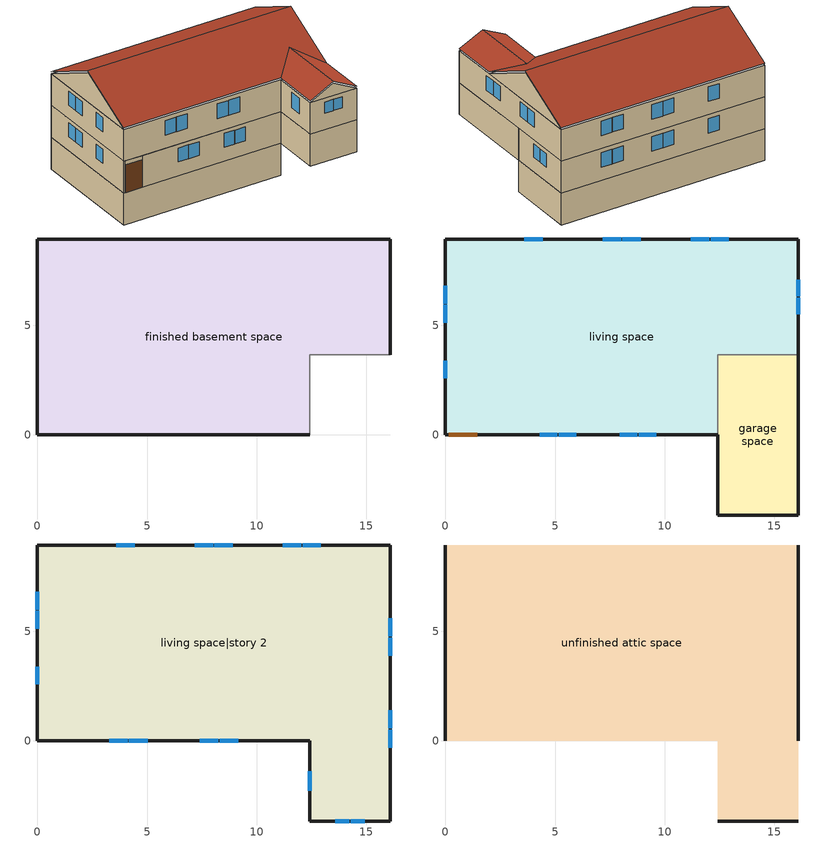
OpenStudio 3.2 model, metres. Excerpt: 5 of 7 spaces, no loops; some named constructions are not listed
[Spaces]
finished basement space
 floor foundation (FloorFndGrndFinB): 0,0 0,8.94 16.09,8.94 16.09,3.66 12.43,3.66 12.43,0 z-2.44
 wall foundation (WallFndGrndFinB): 16.09,3.66 16.09,8.94 0,8.94 0,0 12.43,0 z-2.44:0
 wall adiabatic (WallFndGrndFinB): 12.43,0 12.43,3.66 16.09,3.66 z-2.44:0
garage space
 floor foundation (FloorFndGrndUnfinSlab): 12.43,-3.66 12.43,3.66 16.09,3.66 16.09,-3.66 z0
 wall outside (WallExtUninsUnfin): 12.43,0 12.43,-3.66 16.09,-3.66 16.09,3.66 z0:2.44
 wall to living space (WallIntFinInsUnfin Reversed): 16.09,3.66 12.43,3.66 12.43,0 z0:2.44
living space
 floor to finished basement space (FloorFinUninsFin): 0,0 0,8.94 16.09,8.94 16.09,3.66 12.43,3.66 12.43,0 z0
 wall outside (WallExtInsFin): 16.09,3.66 16.09,8.94 0,8.94 0,0 0.13,0 1.48,0 12.43,0 z0:2.44
 window (WindowConstruction): 4.31,0 5.1,0 / 5.16,0 5.96,0 / 7.96,0 8.75,0 / 8.81,0 9.61,0 z1.07:2.13; 12.94,8.94 12.1,8.94 / 12.04,8.94 11.2,8.94 / 8.92,8.94 8.08,8.94 / 8.01,8.94 7.17,8.94 / 4.44,8.94 3.6,8.94 z1.01:2.13; 0,6.8 0,5.99 / 0,5.93 0,5.12 / 0,3.38 0,2.58 z1.06:2.13; 16.09,5.51 16.09,6.27 / 16.09,6.33 16.09,7.09 z1.12:2.13
 door (Door): 0.15,0 1.46,0 z0:2.13
living space|story 2
 floor to garage space (FloorFinInsUnfin): 16.09,3.66 16.09,-3.66 12.43,-3.66 12.43,3.66 z2.44
 floor to living space (FloorFinUninsFin): 16.09,8.94 16.09,3.66 12.43,3.66 12.43,0 0,0 0,8.94 z2.44
 wall outside (WallExtInsFin): 0,8.94 0,0 12.43,0 12.43,-3.66 16.09,-3.66 16.09,8.94 0,8.94 z2.44:4.88
 window (WindowConstruction): 3.27,0 4.11,0 / 4.17,0 5.02,0 / 7.41,0 8.26,0 / 8.32,0 9.17,0 z3.44:4.57; 13.58,-3.66 14.23,-3.66 / 14.29,-3.66 14.94,-3.66 z3.7:4.57; 12.94,8.94 12.1,8.94 / 12.04,8.94 11.2,8.94 / 8.92,8.94 8.08,8.94 / 8.01,8.94 7.17,8.94 / 4.44,8.94 3.6,8.94 z3.45:4.57; 12.43,-1.38 12.43,-2.28 z3.38:4.57; 0,6.8 0,5.99 / 0,5.93 0,5.12 / 0,3.38 0,2.58 z3.49:4.57; 16.09,-0.32 16.09,0.51 / 16.09,0.57 16.09,1.4 / 16.09,3.88 16.09,4.71 / 16.09,4.77 16.09,5.6 z3.46:4.57
unfinished attic space
 floor to living space|story 2 (FloorFinInsUnfinAttic): 16.09,8.94 16.09,0 0,0 0,8.94 z4.88; 12.43,-3.66 12.43,0 16.09,0 16.09,-3.66 z4.88
 wall outside (WallExtUninsUnfin): 0,4.47,7.11 0,8.94,4.88 0,0,4.88; 16.09,4.47,7.11 16.09,0,4.88 16.09,8.94,4.88; 12.43,-3.66,4.88 16.09,-3.66,4.88 14.26,-3.66,5.79
 roof outside (RoofUnfinInsExt): 0,4.47,7.26 16.09,4.47,7.26 16.09,8.94,5.03 0,8.94,5.03; 12.43,0,5.03 12.43,-3.66,5.03 14.26,-3.66,5.94 14.26,1.83,5.94; 16.09,0,5.03 14.26,1.83,5.94 14.26,-3.66,5.94 16.09,-3.66,5.03; 0,4.47,7.26 0,0,5.03 12.43,0,5.03 14.26,1.83,5.94 16.09,0,5.03 16.09,4.47,7.26
[Material] Roughness=Rough
Name | Thickness {m} | Conductivity {W/m-K} | Density {kg/m3} | Specific Heat {J/kg-K} | Thermal Absorptance | Solar Absorptance | Visible Absorptance
Drywall 0.5 in. | 0.0127 | 0.160291 | 801 | 837.4 | 0.9 | 0.5 | 0.1
FloorUATrussandIns | 0.0889 | 0.0436674 | 50.7834 | 1165.1 | 0.9 | 0.5 | 0.9
FloorUAAdditionalCeilingIns | 0.12827 | 0.0411113 | 16.02 | 1046.75
RoofSheathing | 0.01905 | 0.115458 | 512.64 | 1214.23 | 0.82 | 0.3 | 0.3
FloorIns | 0.1397 | 0.0489548 | 106.365 | 1151.69 | 0.82 | 0.3 | 0.3
Wood Floor | 0.015875 | 0.115458 | 544.68 | 1214.23
Floor Covering | 0.0127 | 0.0433444 | 54.468 | 1339.84 | 0.9 | 0.9
FloorFinStudAndAirFloor | 0.1397 | 0.557395 | 67.691 | 1210.98 | 0.9 | 0.5 | 0.9
WallSheathing | 0.0127 | 0.115458 | 512.64 | 1214.23 | 0.82 | 0.3 | 0.3
WallIntSheathing | 0.011176 | 0.115458 | 512.64 | 1214.23 | 0.82 | 0.3 | 0.3
WallSplineLayerOuter 1 | 0.0127 | 0.0456522 | 147.0636 | 1214.23 | 0.82 | 0.3 | 0.82
WallIns 1 | 0.066675 | 0.0391876 | 107.0136 | 1214.23 | 0.82 | 0.3 | 0.82
[Construction]
FloorFinInsUnfinAttic Reversed: FloorUAAdditionalCeilingIns, FloorUATrussandIns, Drywall 0.5 in.
FloorFinInsUnfin Reversed: Floor Covering, Wood Floor, RoofSheathing, FloorIns
FloorFinUninsFin Reversed: Floor Covering, Wood Floor, RoofSheathing, FloorFinStudAndAirFloor, Drywall 0.5 in.
WallIntFinInsUnfin: WallSheathing, WallSplineLayerOuter 1, WallIns 1, WallSplineLayerOuter 1, WallIntSheathing
[Schedule:Ruleset]
Name | Default Day Schedule | Summer Design Day Schedule | Winter Design Day Schedule
res nv_1 temp schedule | Schedule Day 11
res nv_1 avail schedule | Schedule Day 12
res mv_1 range exhaust schedule | Schedule Day 15 | res mv_1 range exhaust schedule summer design | res mv_1 range exhaust schedule winter design
res mv_1 bath exhaust schedule | Schedule Day 16 | res mv_1 bath exhaust schedule summer design | res mv_1 bath exhaust schedule winter design
[Schedule:Day]
Schedule Day 11; Schedule Day 12; Schedule Day 15; res mv_1 range exhaust schedule winter design; Schedule Day 16; res mv_1 bath exhaust schedule winter design: 24, 0, 0
res nv_1 temp schedule allday1; res nv_1 temp schedule allday2; res nv_1 temp schedule allday3; res nv_1 temp schedule allday4; res nv_1 temp schedule allday11; res nv_1 temp schedule allday12: 24, 0, 23.8889
res nv_1 temp schedule allday5; res nv_1 temp schedule allday6; res nv_1 temp schedule allday7; res nv_1 temp schedule allday8; res nv_1 temp schedule allday9; res nv_1 temp schedule allday10: 24, 0, 22.2222
res nv_1 availability schedule allday1 on; res nv_1 availability schedule allday1 on 1; res nv_1 availability schedule allday1 on 2; res nv_1 availability schedule allday1 on 3; res nv_1 availability schedule allday1 on 4; res nv_1 availability schedule allday1 on 5; res nv_1 availability schedule allday1 on 6; res nv_1 availability schedule allday1 on 7; res nv_1 availability schedule allday1 on 8; res nv_1 availability schedule allday1 on 9; res nv_1 availability schedule allday1 on 10; res nv_1 availability schedule allday1 on 11: 1, 0, 1, 2, 0, 1, 3, 0, 1, 4, 0, 1, 5, 0, 1, 6, 0, 1, 7, 0, 1, 8, 0, 1, 9, 0, 1, 10, 0, 1, 11, 0, 1, 12, 0, 1, 13, 0, 1, 14, 0, 1, 15, 0, 1, 16, 0, 1, 17, 0, 1, 18, 0, 1, 19, 0, 1, 20, 0, 1, 21, 0, 1, 22, 0, 1, 23, 0, 1, 24, 0, 1
res mv_1 range exhaust schedule allday1; res mv_1 range exhaust schedule allday2; res mv_1 range exhaust schedule allday3; res mv_1 range exhaust schedule allday4; res mv_1 range exhaust schedule allday5; res mv_1 range exhaust schedule allday6; res mv_1 range exhaust schedule allday7; res mv_1 range exhaust schedule allday8; res mv_1 range exhaust schedule allday9; res mv_1 range exhaust schedule allday10; res mv_1 range exhaust schedule allday11; res mv_1 range exhaust schedule allday12: 15, 0, 0, 16, 0, 1, 24, 0, 0
res mv_1 range exhaust schedule summer design; res mv_1 bath exhaust schedule summer design: 24, 0, 1
res mv_1 bath exhaust schedule allday1; res mv_1 bath exhaust schedule allday2; res mv_1 bath exhaust schedule allday3; res mv_1 bath exhaust schedule allday4; res mv_1 bath exhaust schedule allday5; res mv_1 bath exhaust schedule allday6; res mv_1 bath exhaust schedule allday7; res mv_1 bath exhaust schedule allday8; res mv_1 bath exhaust schedule allday9; res mv_1 bath exhaust schedule allday10; res mv_1 bath exhaust schedule allday11; res mv_1 bath exhaust schedule allday12: 4, 0, 0, 5, 0, 1, 24, 0, 0
[Schedule:Rule] Apply Monday=Yes; Apply Wednesday=Yes; Apply Friday=Yes; Date Specification Type=DateRange; Start Day=1
Name | Schedule Ruleset | Rule Order | Day Schedule | Apply Sunday | Apply Tuesday | Apply Thursday | Apply Saturday | Start Month | End Month | End Day
res nv_1 temp schedule allday rule1 | res nv_1 temp schedule | 11 | res nv_1 temp schedule allday1 | Yes | Yes | Yes | Yes | 1 | 1 | 31
res nv_1 temp schedule allday rule2 | res nv_1 temp schedule | 10 | res nv_1 temp schedule allday2 | Yes | Yes | Yes | Yes | 2 | 2 | 28
res nv_1 temp schedule allday rule3 | res nv_1 temp schedule | 9 | res nv_1 temp schedule allday3 | Yes | Yes | Yes | Yes | 3 | 3 | 31
res nv_1 temp schedule allday rule4 | res nv_1 temp schedule | 8 | res nv_1 temp schedule allday4 | Yes | Yes | Yes | Yes | 4 | 4 | 30
res nv_1 temp schedule allday rule5 | res nv_1 temp schedule | 7 | res nv_1 temp schedule allday5 | Yes | Yes | Yes | Yes | 5 | 5 | 31
res nv_1 temp schedule allday rule6 | res nv_1 temp schedule | 6 | res nv_1 temp schedule allday6 | Yes | Yes | Yes | Yes | 6 | 6 | 30
res nv_1 temp schedule allday rule7 | res nv_1 temp schedule | 5 | res nv_1 temp schedule allday7 | Yes | Yes | Yes | Yes | 7 | 7 | 31
res nv_1 temp schedule allday rule8 | res nv_1 temp schedule | 4 | res nv_1 temp schedule allday8 | Yes | Yes | Yes | Yes | 8 | 8 | 31
res nv_1 temp schedule allday rule9 | res nv_1 temp schedule | 3 | res nv_1 temp schedule allday9 | Yes | Yes | Yes | Yes | 9 | 9 | 30
res nv_1 temp schedule allday rule10 | res nv_1 temp schedule | 2 | res nv_1 temp schedule allday10 | Yes | Yes | Yes | Yes | 10 | 10 | 31
res nv_1 temp schedule allday rule11 | res nv_1 temp schedule | 1 | res nv_1 temp schedule allday11 | Yes | Yes | Yes | Yes | 11 | 11 | 30
res nv_1 temp schedule allday rule12 | res nv_1 temp schedule | 0 | res nv_1 temp schedule allday12 | Yes | Yes | Yes | Yes | 12 | 12 | 31
res nv_1 availability schedule allday ruleset1 on | res nv_1 avail schedule | 11 | res nv_1 availability schedule allday1 on |  |  |  |  | 1 | 1 | 31
res nv_1 availability schedule allday ruleset2 on | res nv_1 avail schedule | 10 | res nv_1 availability schedule allday1 on 1 |  |  |  |  | 2 | 2 | 28
res nv_1 availability schedule allday ruleset3 on | res nv_1 avail schedule | 9 | res nv_1 availability schedule allday1 on 2 |  |  |  |  | 3 | 3 | 31
res nv_1 availability schedule allday ruleset4 on | res nv_1 avail schedule | 8 | res nv_1 availability schedule allday1 on 3 |  |  |  |  | 4 | 4 | 30
res nv_1 availability schedule allday ruleset5 on | res nv_1 avail schedule | 7 | res nv_1 availability schedule allday1 on 4 |  |  |  |  | 5 | 5 | 31
res nv_1 availability schedule allday ruleset6 on | res nv_1 avail schedule | 6 | res nv_1 availability schedule allday1 on 5 |  |  |  |  | 6 | 6 | 30
res nv_1 availability schedule allday ruleset7 on | res nv_1 avail schedule | 5 | res nv_1 availability schedule allday1 on 6 |  |  |  |  | 7 | 7 | 31
res nv_1 availability schedule allday ruleset8 on | res nv_1 avail schedule | 4 | res nv_1 availability schedule allday1 on 7 |  |  |  |  | 8 | 8 | 31
res nv_1 availability schedule allday ruleset9 on | res nv_1 avail schedule | 3 | res nv_1 availability schedule allday1 on 8 |  |  |  |  | 9 | 9 | 30
res nv_1 availability schedule allday ruleset10 on | res nv_1 avail schedule | 2 | res nv_1 availability schedule allday1 on 9 |  |  |  |  | 10 | 10 | 31
res nv_1 availability schedule allday ruleset11 on | res nv_1 avail schedule | 1 | res nv_1 availability schedule allday1 on 10 |  |  |  |  | 11 | 11 | 30
res nv_1 availability schedule allday ruleset12 on | res nv_1 avail schedule | 0 | res nv_1 availability schedule allday1 on 11 |  |  |  |  | 12 | 12 | 31
res mv_1 range exhaust schedule allday rule1 | res mv_1 range exhaust schedule | 11 | res mv_1 range exhaust schedule allday1 | Yes | Yes | Yes | Yes | 1 | 1 | 31
res mv_1 range exhaust schedule allday rule2 | res mv_1 range exhaust schedule | 10 | res mv_1 range exhaust schedule allday2 | Yes | Yes | Yes | Yes | 2 | 2 | 28
res mv_1 range exhaust schedule allday rule3 | res mv_1 range exhaust schedule | 9 | res mv_1 range exhaust schedule allday3 | Yes | Yes | Yes | Yes | 3 | 3 | 31
res mv_1 range exhaust schedule allday rule4 | res mv_1 range exhaust schedule | 8 | res mv_1 range exhaust schedule allday4 | Yes | Yes | Yes | Yes | 4 | 4 | 30
res mv_1 range exhaust schedule allday rule5 | res mv_1 range exhaust schedule | 7 | res mv_1 range exhaust schedule allday5 | Yes | Yes | Yes | Yes | 5 | 5 | 31
res mv_1 range exhaust schedule allday rule6 | res mv_1 range exhaust schedule | 6 | res mv_1 range exhaust schedule allday6 | Yes | Yes | Yes | Yes | 6 | 6 | 30
res mv_1 range exhaust schedule allday rule7 | res mv_1 range exhaust schedule | 5 | res mv_1 range exhaust schedule allday7 | Yes | Yes | Yes | Yes | 7 | 7 | 31
res mv_1 range exhaust schedule allday rule8 | res mv_1 range exhaust schedule | 4 | res mv_1 range exhaust schedule allday8 | Yes | Yes | Yes | Yes | 8 | 8 | 31
res mv_1 range exhaust schedule allday rule9 | res mv_1 range exhaust schedule | 3 | res mv_1 range exhaust schedule allday9 | Yes | Yes | Yes | Yes | 9 | 9 | 30
res mv_1 range exhaust schedule allday rule10 | res mv_1 range exhaust schedule | 2 | res mv_1 range exhaust schedule allday10 | Yes | Yes | Yes | Yes | 10 | 10 | 31
res mv_1 range exhaust schedule allday rule11 | res mv_1 range exhaust schedule | 1 | res mv_1 range exhaust schedule allday11 | Yes | Yes | Yes | Yes | 11 | 11 | 30
res mv_1 range exhaust schedule allday rule12 | res mv_1 range exhaust schedule | 0 | res mv_1 range exhaust schedule allday12 | Yes | Yes | Yes | Yes | 12 | 12 | 31
res mv_1 bath exhaust schedule allday rule1 | res mv_1 bath exhaust schedule | 11 | res mv_1 bath exhaust schedule allday1 | Yes | Yes | Yes | Yes | 1 | 1 | 31
res mv_1 bath exhaust schedule allday rule2 | res mv_1 bath exhaust schedule | 10 | res mv_1 bath exhaust schedule allday2 | Yes | Yes | Yes | Yes | 2 | 2 | 28
res mv_1 bath exhaust schedule allday rule3 | res mv_1 bath exhaust schedule | 9 | res mv_1 bath exhaust schedule allday3 | Yes | Yes | Yes | Yes | 3 | 3 | 31
res mv_1 bath exhaust schedule allday rule4 | res mv_1 bath exhaust schedule | 8 | res mv_1 bath exhaust schedule allday4 | Yes | Yes | Yes | Yes | 4 | 4 | 30
res mv_1 bath exhaust schedule allday rule5 | res mv_1 bath exhaust schedule | 7 | res mv_1 bath exhaust schedule allday5 | Yes | Yes | Yes | Yes | 5 | 5 | 31
res mv_1 bath exhaust schedule allday rule6 | res mv_1 bath exhaust schedule | 6 | res mv_1 bath exhaust schedule allday6 | Yes | Yes | Yes | Yes | 6 | 6 | 30
res mv_1 bath exhaust schedule allday rule7 | res mv_1 bath exhaust schedule | 5 | res mv_1 bath exhaust schedule allday7 | Yes | Yes | Yes | Yes | 7 | 7 | 31
res mv_1 bath exhaust schedule allday rule8 | res mv_1 bath exhaust schedule | 4 | res mv_1 bath exhaust schedule allday8 | Yes | Yes | Yes | Yes | 8 | 8 | 31
res mv_1 bath exhaust schedule allday rule9 | res mv_1 bath exhaust schedule | 3 | res mv_1 bath exhaust schedule allday9 | Yes | Yes | Yes | Yes | 9 | 9 | 30
res mv_1 bath exhaust schedule allday rule10 | res mv_1 bath exhaust schedule | 2 | res mv_1 bath exhaust schedule allday10 | Yes | Yes | Yes | Yes | 10 | 10 | 31
res mv_1 bath exhaust schedule allday rule11 | res mv_1 bath exhaust schedule | 1 | res mv_1 bath exhaust schedule allday11 | Yes | Yes | Yes | Yes | 11 | 11 | 30
res mv_1 bath exhaust schedule allday rule12 | res mv_1 bath exhaust schedule | 0 | res mv_1 bath exhaust schedule allday12 | Yes | Yes | Yes | Yes | 12 | 12 | 31
